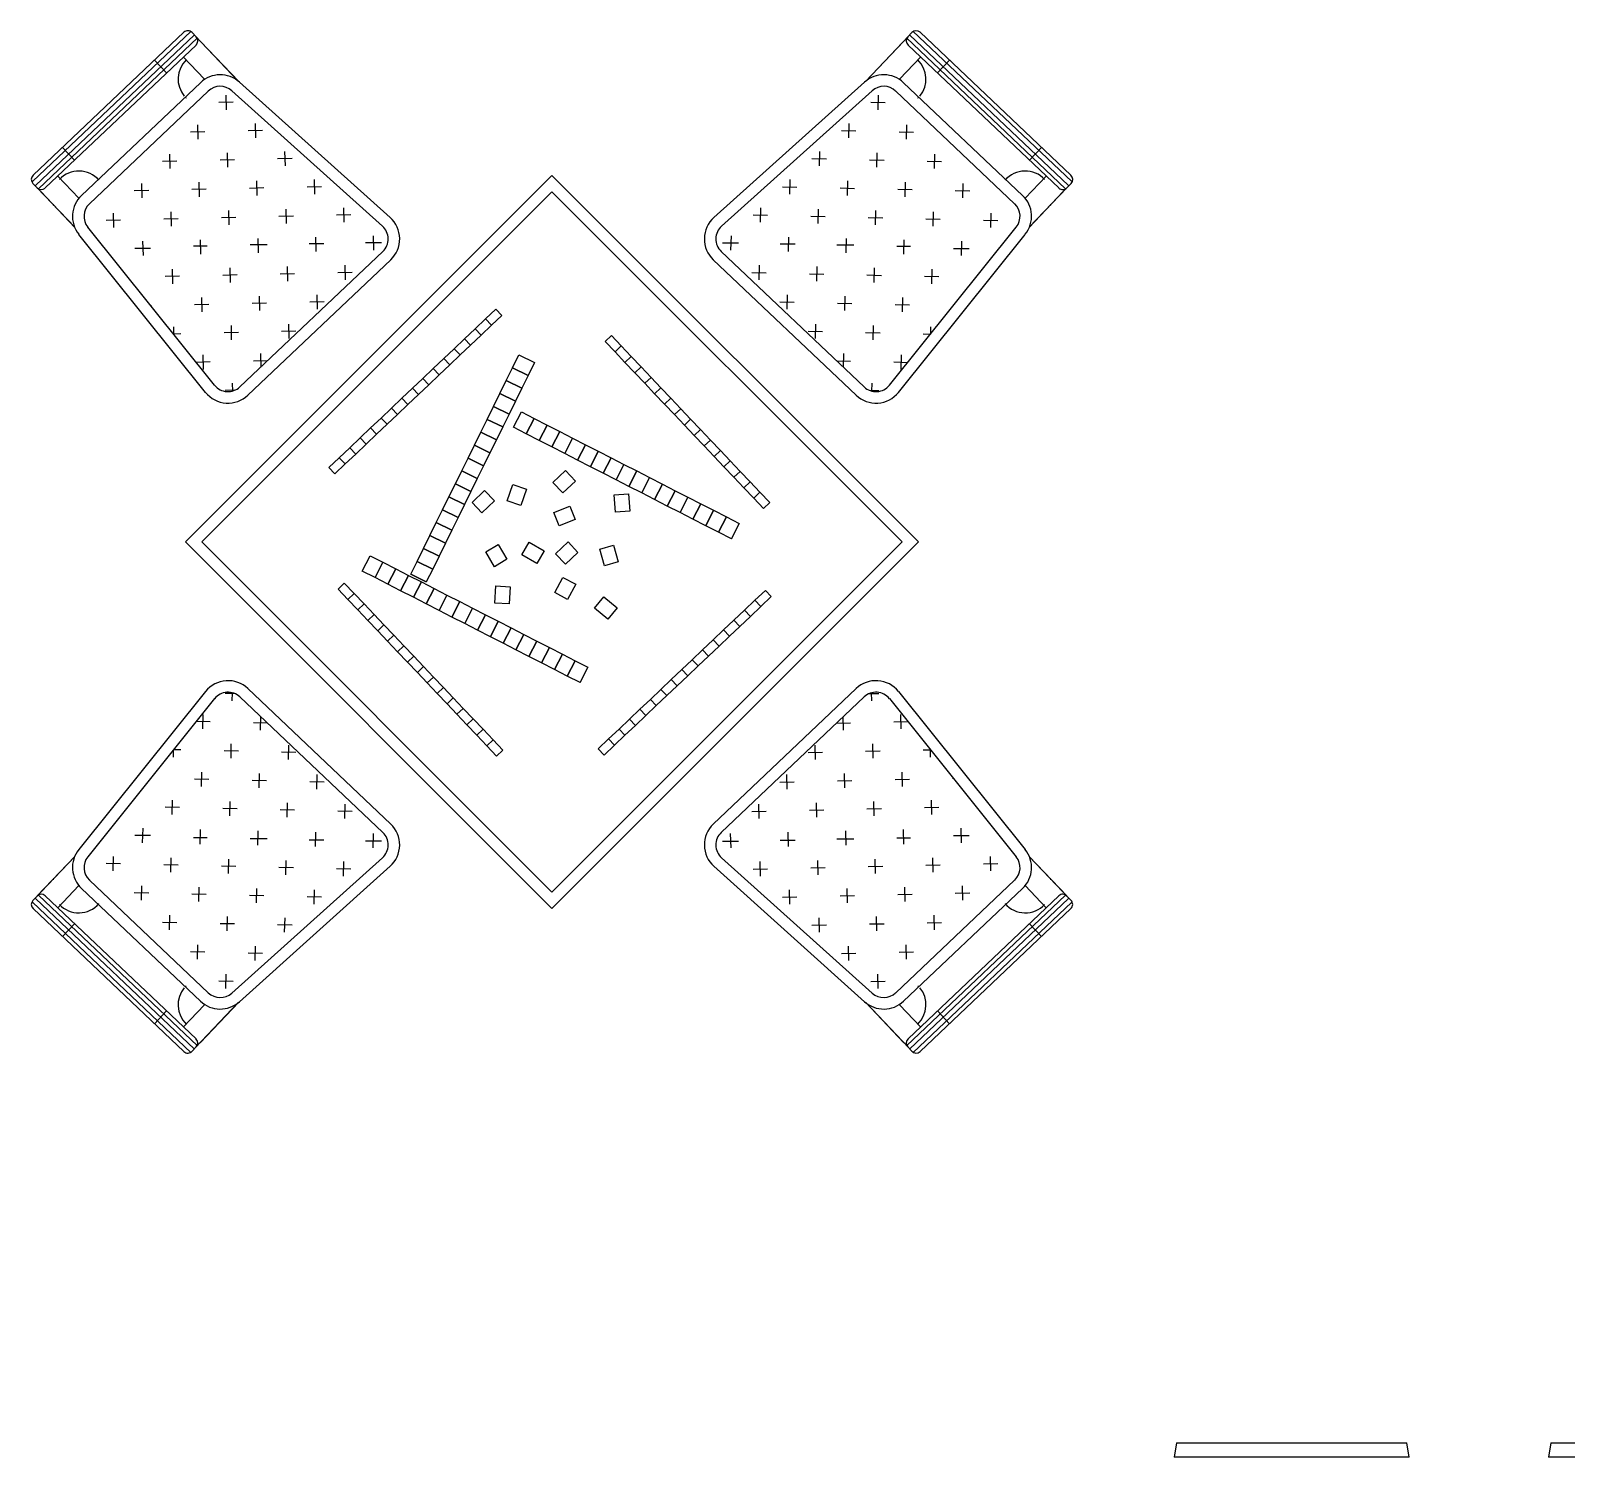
# Model space of a CAD drawing. Extents: x -42728 to 99010, y -18674 to 47645.
# Drawn here: x -31805 to -29139, y 39003 to 41481 of the extents above; entities that cross this region are included whole.
import ezdxf

# ---------------------------------------------------------------- set-up
doc = ezdxf.new("R2010")
doc.units = 0
doc.header["$LTSCALE"] = 100
doc.header["$MEASUREMENT"] = 0
doc.layers.get('0').update_dxf_attribs({"linetype": 'CONTINUOUS'})
doc.layers.add('1-门窗', color=3, linetype='CONTINUOUS')
doc.styles.add('ATTR', font='romans.shx', dxfattribs={"width": 0.8, "height": 0.7})

# ---------------------------------------------------------------- blocks, each defined once
blk = doc.blocks.new('A$C706470AE')
at = {"layer": '1-门窗'}
for p, q in [((762.5, 1850), (758.5, 1825)), ((762.5, 1850), (1162.5, 1850)), ((1166.4, 1825), (1162.5, 1850)), ((1412.5, 1850), (1408.5, 1825)), ((1412.5, 1850), (1812.5, 1850)), ((1166.4, 1825), (758.6, 1825)), ((1816.4, 1825), (1408.6, 1825))]:
    blk.add_line(p, q, dxfattribs=at)
at = {"layer": '1-门窗', "style": 'ATTR', "width": 0.8, "flags": 9}
for p in [(4215.6, 1249), (1287.5, 925)]:
    blk.add_attdef('ESTCODE', p, '', height=17.5, dxfattribs=at)
blk = doc.blocks.new('A$C26AA2C99')
for p, q in [((1.8, 1513.7), (277.3, 1775)), ((3.1, 1524.6), (264.9, 1772.9)), ((7.2, 1506.9), (283.3, 1768.7)), ((12.6, 1501.2), (288.7, 1763.1)), ((279, 1772.5), (286.3, 1764.9)), ((359.3, 1687.9), (284.6, 1766.7)), ((1448.6, 1687.9), (1523.3, 1766.7)), ((1795.3, 1501.2), (1519.2, 1763.1)), ((1528.8, 1772.5), (1521.6, 1764.9)), ((1800.7, 1506.9), (1524.6, 1768.7)), ((1806.1, 1513.7), (1530.5, 1775)), ((1804.8, 1524.6), (1543, 1772.9)), ((24.1, 1502.5), (285.9, 1750.7)), ((293.2, 1757.6), (360, 1687.2)), ((1514.7, 1757.6), (1447.9, 1687.2)), ((1783.8, 1502.5), (1522, 1750.7)), ((213.9, 1724.5), (234.9, 1702.4)), ((264, 1730), (300, 1692.1)), ((1543.8, 1730), (1507.9, 1692.1)), ((1594, 1724.5), (1573, 1702.4)), ((87, 1489.6), (293.5, 1685.4)), ((622.9, 1451.2), (361.4, 1686.3)), ((1185, 1451.2), (1446.5, 1686.3)), ((1720.9, 1489.6), (1514.4, 1685.4)), ((100.8, 1475), (307.3, 1670.9)), ((337.6, 1663.5), (338.1, 1638.5)), ((609.6, 1436.3), (348, 1671.4)), ((1198.3, 1436.3), (1459.9, 1671.4)), ((1470.3, 1663.5), (1469.8, 1638.5)), ((1707.1, 1475), (1500.6, 1670.9)), ((350.3, 1651.3), (325.4, 1650.8)), ((1457.5, 1651.3), (1482.5, 1650.8)), ((301.5, 1600.2), (276.5, 1599.6)), ((288.7, 1612.4), (289.3, 1587.4)), ((401.5, 1602.5), (376.5, 1601.9)), ((388.7, 1614.7), (389.3, 1589.7)), ((1406.4, 1602.5), (1431.4, 1601.9)), ((1419.2, 1614.7), (1418.6, 1589.7)), ((1506.4, 1600.2), (1531.4, 1599.6)), ((1519.2, 1612.4), (1518.6, 1587.4)), ((54.1, 1572.9), (75.1, 1550.8)), ((1753.8, 1572.9), (1732.8, 1550.8)), ((252.6, 1549.1), (227.7, 1548.5)), ((239.9, 1561.3), (240.4, 1536.3)), ((352.6, 1551.3), (327.6, 1550.8)), ((339.8, 1563.6), (340.4, 1538.6)), ((452.6, 1553.6), (427.6, 1553.1)), ((439.8, 1565.8), (440.4, 1540.8)), ((1355.3, 1553.6), (1380.3, 1553.1)), ((1368.1, 1565.8), (1367.5, 1540.8)), ((1455.3, 1551.3), (1480.3, 1550.8)), ((1468.1, 1563.6), (1467.5, 1538.6)), ((1555.2, 1549.1), (1580.2, 1548.5)), ((1568, 1561.3), (1567.5, 1536.3)), ((46, 1523.2), (82.5, 1484.6)), ((903.9, 1524.2), (267.6, 887.8)), ((903.9, 1524.2), (1540.3, 887.8)), ((1761.9, 1523.2), (1725.4, 1484.6)), ((10, 1502.8), (2.7, 1510.5)), ((75.4, 1434.2), (10.4, 1502.7)), ((75.4, 1433.9), (16.9, 1495.6)), ((203.8, 1497.9), (178.8, 1497.4)), ((191, 1510.2), (191.6, 1485.2)), ((303.8, 1500.2), (278.8, 1499.7)), ((291, 1512.4), (291.6, 1487.4)), ((903.9, 1495.9), (295.8, 887.8)), ((403.7, 1502.5), (378.8, 1501.9)), ((391, 1514.7), (391.5, 1489.7)), ((503.7, 1504.8), (478.7, 1504.2)), ((490.9, 1517), (491.5, 1492)), ((903.9, 1495.9), (1512.1, 887.8)), ((1304.2, 1504.8), (1329.2, 1504.2)), ((1317, 1517), (1316.4, 1492)), ((1404.1, 1502.5), (1429.1, 1501.9)), ((1416.9, 1514.7), (1416.4, 1489.7)), ((1504.1, 1500.2), (1529.1, 1499.7)), ((1516.9, 1512.4), (1516.3, 1487.4)), ((1604.1, 1497.9), (1629.1, 1497.4)), ((1616.9, 1510.2), (1616.3, 1485.2)), ((1732.5, 1434.2), (1797.5, 1502.7)), ((1732.5, 1433.9), (1791, 1495.6)), ((1797.9, 1502.8), (1805.2, 1510.5)), ((542.1, 1468.1), (542.6, 1443.1)), ((1265.8, 1468.1), (1265.3, 1443.1)), ((155, 1446.8), (130, 1446.3)), ((142.2, 1459), (142.7, 1434)), ((254.9, 1449.1), (229.9, 1448.5)), ((242.1, 1461.3), (242.7, 1436.3)), ((354.9, 1451.4), (329.9, 1450.8)), ((342.1, 1463.6), (342.7, 1438.6)), ((454.9, 1453.6), (429.9, 1453.1)), ((442.1, 1465.9), (442.7, 1440.9)), ((554.8, 1455.9), (529.9, 1455.4)), ((1253, 1455.9), (1278, 1455.4)), ((1353, 1453.6), (1378, 1453.1)), ((1365.8, 1465.9), (1365.2, 1440.9)), ((1453, 1451.4), (1478, 1450.8)), ((1465.8, 1463.6), (1465.2, 1438.6)), ((1553, 1449.1), (1578, 1448.5)), ((1565.8, 1461.3), (1565.2, 1436.3)), ((1652.9, 1446.8), (1677.9, 1446.3)), ((1665.7, 1459), (1665.2, 1434)), ((302.5, 1147.5), (82.4, 1422)), ((318.1, 1160), (98, 1434.5)), ((393.2, 1414.7), (393.8, 1389.7)), ((493.2, 1417), (493.8, 1392)), ((593.2, 1419.3), (593.8, 1394.3)), ((1214.7, 1419.3), (1214.1, 1394.3)), ((1314.7, 1417), (1314.1, 1392)), ((1414.7, 1414.7), (1414.1, 1389.7)), ((1489.8, 1160), (1709.9, 1434.5)), ((1505.4, 1147.5), (1725.5, 1422)), ((207.1, 1397.7), (179.6, 1397.7)), ((193.3, 1410.2), (193.9, 1385.2)), ((305.3, 1401.6), (281.7, 1401.6)), ((293.3, 1412.5), (293.8, 1387.5)), ((362.1, 1157), (610.1, 1392.2)), ((409.4, 1403.6), (379.9, 1403.6)), ((507.6, 1405.6), (482.1, 1405.6)), ((607.8, 1407.5), (580.3, 1407.5)), ((1445.8, 1157), (1197.8, 1392.2)), ((1200.1, 1407.5), (1227.6, 1407.5)), ((1300.3, 1405.6), (1325.8, 1405.6)), ((1398.5, 1403.6), (1428, 1403.6)), ((1502.6, 1401.6), (1526.2, 1401.6)), ((1514.6, 1412.5), (1514.1, 1387.5)), ((1600.8, 1397.7), (1628.3, 1397.7)), ((1614.6, 1410.2), (1614, 1385.2)), ((244.4, 1361.3), (245, 1336.3)), ((344.4, 1363.6), (345, 1338.6)), ((375.9, 1142.5), (623.9, 1377.7)), ((444.4, 1365.9), (444.9, 1340.9)), ((544.3, 1368.2), (544.9, 1343.2)), ((1432, 1142.5), (1184, 1377.7)), ((1263.6, 1368.2), (1263, 1343.2)), ((1363.5, 1365.9), (1363, 1340.9)), ((1463.5, 1363.6), (1462.9, 1338.6)), ((1563.5, 1361.3), (1562.9, 1336.3)), ((257.2, 1349.1), (232.2, 1348.6)), ((357.2, 1351.4), (332.2, 1350.8)), ((457.1, 1353.7), (432.2, 1353.1)), ((557.1, 1355.9), (532.1, 1355.4)), ((1250.8, 1355.9), (1275.8, 1355.4)), ((1350.7, 1353.7), (1375.7, 1353.1)), ((1450.7, 1351.4), (1475.7, 1350.8)), ((1550.7, 1349.1), (1575.7, 1348.6)), ((295.5, 1312.5), (296.1, 1287.5)), ((395.5, 1314.8), (396.1, 1289.8)), ((495.5, 1317), (496.1, 1292)), ((1312.4, 1317), (1311.8, 1292)), ((1412.4, 1314.8), (1411.8, 1289.8)), ((1512.4, 1312.5), (1511.8, 1287.5)), ((208.4, 1298), (207.5, 1298)), ((308.3, 1300.3), (283.3, 1299.7)), ((408.3, 1302.5), (383.3, 1302)), ((508.3, 1304.8), (483.3, 1304.3)), ((788.6, 1275), (806.7, 1292.2)), ((817.1, 1281.3), (798.9, 1264.1)), ((806.7, 1292.2), (817.1, 1281.3)), ((1299.6, 1304.8), (1324.6, 1304.3)), ((1399.6, 1302.5), (1424.6, 1302)), ((1499.6, 1300.3), (1524.6, 1299.7)), ((1599.5, 1298), (1600.4, 1298)), ((246.7, 1261.4), (247, 1248.7)), ((346.7, 1263.6), (347.2, 1238.6)), ((459.4, 1253.7), (434.4, 1253.1)), ((446.6, 1265.9), (447.2, 1240.9)), ((752.3, 1240.6), (770.5, 1257.8)), ((770.5, 1257.8), (788.6, 1275)), ((770.5, 1257.8), (780.8, 1246.9)), ((780.8, 1246.9), (770.5, 1257.8)), ((798.9, 1264.1), (780.8, 1246.9)), ((788.6, 1275), (798.9, 1264.1)), ((798.9, 1264.1), (788.6, 1275)), ((1348.5, 1253.7), (1373.5, 1253.1)), ((1361.3, 1265.9), (1360.7, 1240.9)), ((1461.2, 1263.6), (1460.7, 1238.6)), ((1561.2, 1261.4), (1560.9, 1248.7)), ((259.5, 1249.1), (246.9, 1248.9)), ((359.4, 1251.4), (334.5, 1250.9)), ((734.2, 1223.4), (752.3, 1240.6)), ((762.6, 1229.7), (744.5, 1212.5)), ((752.3, 1240.6), (762.6, 1229.7)), ((762.6, 1229.7), (752.3, 1240.6)), ((780.8, 1246.9), (762.6, 1229.7)), ((996.1, 1235.9), (1007, 1246.2)), ((1013.3, 1217.7), (996.1, 1235.9)), ((1007, 1246.2), (1024.2, 1228.1)), ((1024.2, 1228.1), (1013.3, 1217.7)), ((1013.3, 1217.7), (1024.2, 1228.1)), ((1024.2, 1228.1), (1041.4, 1209.9)), ((1448.4, 1251.4), (1473.4, 1250.9)), ((1548.4, 1249.1), (1561, 1248.9)), ((310.6, 1200.3), (286.2, 1199.7)), ((297.8, 1212.5), (298.4, 1187.5)), ((410.1, 1202.6), (385.6, 1202)), ((397.8, 1214.8), (398.3, 1191.4)), ((697.9, 1189), (716, 1206.2)), ((716, 1206.2), (734.2, 1223.4)), ((716, 1206.2), (726.4, 1195.3)), ((726.4, 1195.3), (716, 1206.2)), ((744.5, 1212.5), (726.4, 1195.3)), ((734.2, 1223.4), (744.5, 1212.5)), ((744.5, 1212.5), (734.2, 1223.4)), ((835.6, 1190.4), (846.6, 1212.8)), ((846.6, 1212.8), (873.5, 1199.6)), ((1030.5, 1199.6), (1013.3, 1217.7)), ((1041.4, 1209.9), (1030.5, 1199.6)), ((1030.5, 1199.6), (1041.4, 1209.9)), ((1041.4, 1209.9), (1058.6, 1191.8)), ((1397.7, 1202.6), (1422.3, 1202)), ((1410.1, 1214.8), (1409.6, 1191.4)), ((1497.3, 1200.3), (1521.7, 1199.7)), ((1510.1, 1212.5), (1509.5, 1187.5)), ((679.8, 1171.8), (697.9, 1189)), ((708.2, 1178.1), (690.1, 1160.9)), ((697.9, 1189), (708.2, 1178.1)), ((708.2, 1178.1), (697.9, 1189)), ((726.4, 1195.3), (708.2, 1178.1)), ((824.5, 1168), (835.6, 1190.4)), ((862.5, 1177.1), (835.6, 1190.4)), ((835.6, 1190.4), (862.5, 1177.1)), ((862.5, 1177.1), (851.4, 1154.7)), ((873.5, 1199.6), (862.5, 1177.1)), ((1047.7, 1181.5), (1030.5, 1199.6)), ((1058.6, 1191.8), (1047.7, 1181.5)), ((1047.7, 1181.5), (1058.6, 1191.8)), ((1064.9, 1163.3), (1047.7, 1181.5)), ((1058.6, 1191.8), (1075.8, 1173.6)), ((1075.8, 1173.6), (1064.9, 1163.3)), ((1064.9, 1163.3), (1075.8, 1173.6)), ((1075.8, 1173.6), (1093, 1155.5)), ((353.4, 1151.3), (336.7, 1150.9)), ((348.9, 1163.7), (349.3, 1149.8)), ((643.5, 1137.4), (661.6, 1154.6)), ((661.6, 1154.6), (679.8, 1171.8)), ((661.6, 1154.6), (671.9, 1143.7)), ((671.9, 1143.7), (661.6, 1154.6)), ((690.1, 1160.9), (671.9, 1143.7)), ((679.8, 1171.8), (690.1, 1160.9)), ((690.1, 1160.9), (679.8, 1171.8)), ((813.5, 1145.5), (824.5, 1168)), ((851.4, 1154.7), (824.5, 1168)), ((824.5, 1168), (851.4, 1154.7)), ((851.4, 1154.7), (840.4, 1132.3)), ((1082.1, 1145.2), (1064.9, 1163.3)), ((1093, 1155.5), (1082.1, 1145.2)), ((1082.1, 1145.2), (1093, 1155.5)), ((1093, 1155.5), (1110.2, 1137.4)), ((1454.5, 1151.3), (1471.2, 1150.9)), ((1459, 1163.7), (1458.6, 1149.8)), ((607.2, 1103), (625.3, 1120.2)), ((625.3, 1120.2), (643.5, 1137.4)), ((625.3, 1120.2), (635.7, 1109.3)), ((635.7, 1109.3), (625.3, 1120.2)), ((653.8, 1126.5), (635.7, 1109.3)), ((643.5, 1137.4), (653.8, 1126.5)), ((653.8, 1126.5), (643.5, 1137.4)), ((671.9, 1143.7), (653.8, 1126.5)), ((791.4, 1100.7), (802.4, 1123.1)), ((802.4, 1123.1), (813.5, 1145.5)), ((829.3, 1109.9), (802.4, 1123.1)), ((802.4, 1123.1), (829.3, 1109.9)), ((840.4, 1132.3), (813.5, 1145.5)), ((813.5, 1145.5), (840.4, 1132.3)), ((840.4, 1132.3), (829.3, 1109.9)), ((1099.3, 1127), (1082.1, 1145.2)), ((1110.2, 1137.4), (1099.3, 1127)), ((1099.3, 1127), (1110.2, 1137.4)), ((1116.5, 1108.9), (1099.3, 1127)), ((1110.2, 1137.4), (1127.4, 1119.2)), ((589.1, 1085.7), (607.2, 1103)), ((607.2, 1103), (617.5, 1092.1)), ((617.5, 1092.1), (607.2, 1103)), ((635.7, 1109.3), (617.5, 1092.1)), ((780.3, 1078.3), (791.4, 1100.7)), ((818.3, 1087.4), (791.4, 1100.7)), ((791.4, 1100.7), (818.3, 1087.4)), ((829.3, 1109.9), (818.3, 1087.4)), ((837.1, 1086.9), (850.8, 1113.6)), ((850.8, 1113.6), (873, 1102.2)), ((859.3, 1075.5), (873, 1102.2)), ((873, 1102.2), (859.3, 1075.5)), ((873, 1102.2), (895.3, 1090.8)), ((1127.4, 1119.2), (1116.5, 1108.9)), ((1116.5, 1108.9), (1127.4, 1119.2)), ((1133.7, 1090.8), (1116.5, 1108.9)), ((1127.4, 1119.2), (1144.6, 1101.1)), ((1144.6, 1101.1), (1133.7, 1090.8)), ((1133.7, 1090.8), (1144.6, 1101.1)), ((1144.6, 1101.1), (1161.8, 1082.9)), ((552.8, 1051.3), (570.9, 1068.5)), ((570.9, 1068.5), (589.1, 1085.7)), ((570.9, 1068.5), (581.2, 1057.7)), ((581.2, 1057.7), (570.9, 1068.5)), ((599.4, 1074.9), (581.2, 1057.7)), ((589.1, 1085.7), (599.4, 1074.9)), ((599.4, 1074.9), (589.1, 1085.7)), ((617.5, 1092.1), (599.4, 1074.9)), ((769.3, 1055.8), (780.3, 1078.3)), ((807.3, 1065), (780.3, 1078.3)), ((780.3, 1078.3), (807.3, 1065)), ((818.3, 1087.4), (807.3, 1065)), ((859.3, 1075.5), (837.1, 1086.9)), ((881.6, 1064.1), (859.3, 1075.5)), ((881.6, 1064.1), (895.3, 1090.8)), ((895.3, 1090.8), (881.6, 1064.1)), ((895.3, 1090.8), (917.5, 1079.4)), ((903.8, 1052.7), (917.5, 1079.4)), ((917.5, 1079.4), (903.8, 1052.7)), ((917.5, 1079.4), (939.8, 1068)), ((926.1, 1041.3), (939.8, 1068)), ((939.8, 1068), (926.1, 1041.3)), ((939.8, 1068), (962, 1056.6)), ((1150.9, 1072.6), (1133.7, 1090.8)), ((1161.8, 1082.9), (1150.9, 1072.6)), ((1150.9, 1072.6), (1161.8, 1082.9)), ((1168.1, 1054.5), (1150.9, 1072.6)), ((1161.8, 1082.9), (1179, 1064.8)), ((534.6, 1034.1), (552.8, 1051.3)), ((563.1, 1040.5), (545, 1023.3)), ((552.8, 1051.3), (563.1, 1040.5)), ((563.1, 1040.5), (552.8, 1051.3)), ((581.2, 1057.7), (563.1, 1040.5)), ((758.2, 1033.4), (769.3, 1055.8)), ((796.2, 1042.6), (769.3, 1055.8)), ((769.3, 1055.8), (796.2, 1042.6)), ((796.2, 1042.6), (785.2, 1020.1)), ((807.3, 1065), (796.2, 1042.6)), ((903.8, 1052.7), (881.6, 1064.1)), ((926.1, 1041.3), (903.8, 1052.7)), ((948.3, 1029.9), (926.1, 1041.3)), ((948.3, 1029.9), (962, 1056.6)), ((962, 1056.6), (948.3, 1029.9)), ((962, 1056.6), (984.3, 1045.2)), ((970.6, 1018.5), (984.3, 1045.2)), ((984.3, 1045.2), (970.6, 1018.5)), ((984.3, 1045.2), (1006.5, 1033.8)), ((1179, 1064.8), (1168.1, 1054.5)), ((1168.1, 1054.5), (1179, 1064.8)), ((1185.3, 1036.3), (1168.1, 1054.5)), ((1179, 1064.8), (1196.2, 1046.7)), ((1196.2, 1046.7), (1185.3, 1036.3)), ((1185.3, 1036.3), (1196.2, 1046.7)), ((1196.2, 1046.7), (1213.4, 1028.5)), ((516.5, 1016.9), (534.6, 1034.1)), ((526.8, 1006.1), (516.5, 1016.9)), ((545, 1023.3), (526.8, 1006.1)), ((534.6, 1034.1), (545, 1023.3)), ((545, 1023.3), (534.6, 1034.1)), ((747.2, 1011), (758.2, 1033.4)), ((785.2, 1020.1), (758.2, 1033.4)), ((758.2, 1033.4), (785.2, 1020.1)), ((785.2, 1020.1), (774.1, 997.7)), ((970.6, 1018.5), (948.3, 1029.9)), ((992.8, 1007.1), (970.6, 1018.5)), ((992.8, 1007.1), (1006.5, 1033.8)), ((1006.5, 1033.8), (992.8, 1007.1)), ((1006.5, 1033.8), (1028.8, 1022.4)), ((1015.1, 995.7), (1028.8, 1022.4)), ((1028.8, 1022.4), (1015.1, 995.7)), ((1028.8, 1022.4), (1051, 1011)), ((1202.5, 1018.2), (1185.3, 1036.3)), ((1213.4, 1028.5), (1202.5, 1018.2)), ((1202.5, 1018.2), (1213.4, 1028.5)), ((1219.7, 1000.1), (1202.5, 1018.2)), ((1213.4, 1028.5), (1230.6, 1010.4)), ((725.1, 966.1), (736.2, 988.6)), ((736.2, 988.6), (747.2, 1011)), ((763.1, 975.3), (736.2, 988.6)), ((736.2, 988.6), (763.1, 975.3)), ((774.1, 997.7), (747.2, 1011)), ((747.2, 1011), (774.1, 997.7)), ((774.1, 997.7), (763.1, 975.3)), ((826.3, 959.3), (835.8, 987.7)), ((835.8, 987.7), (859.5, 979.7)), ((905.5, 990.9), (927.3, 1011.6)), ((922.7, 972.8), (905.5, 990.9)), ((944.5, 993.4), (922.7, 972.8)), ((927.3, 1011.6), (944.5, 993.4)), ((1015.1, 995.7), (992.8, 1007.1)), ((1037.3, 984.3), (1015.1, 995.7)), ((1037.3, 984.3), (1051, 1011)), ((1051, 1011), (1037.3, 984.3)), ((1051, 1011), (1073.3, 999.6)), ((1059.6, 972.9), (1073.3, 999.6)), ((1073.3, 999.6), (1059.6, 972.9)), ((1073.3, 999.6), (1095.5, 988.2)), ((1081.8, 961.5), (1095.5, 988.2)), ((1095.5, 988.2), (1081.8, 961.5)), ((1095.5, 988.2), (1117.8, 976.8)), ((1230.6, 1010.4), (1219.7, 1000.1)), ((1219.7, 1000.1), (1230.6, 1010.4)), ((1236.9, 981.9), (1219.7, 1000.1)), ((1230.6, 1010.4), (1247.8, 992.2)), ((1247.8, 992.2), (1236.9, 981.9)), ((1236.9, 981.9), (1247.8, 992.2)), ((1247.8, 992.2), (1265, 974.1)), ((714.1, 943.7), (725.1, 966.1)), ((752, 952.9), (725.1, 966.1)), ((725.1, 966.1), (752, 952.9)), ((763.1, 975.3), (752, 952.9)), ((765.1, 956.5), (786.8, 977.2)), ((786.8, 977.2), (804, 959.1)), ((859.5, 979.7), (850, 951.3)), ((1012, 969.4), (1037, 971.2)), ((1014.2, 939.5), (1012, 969.4)), ((1037, 971.2), (1039.1, 941.3)), ((1059.6, 972.9), (1037.3, 984.3)), ((1081.8, 961.5), (1059.6, 972.9)), ((1104.1, 950.1), (1081.8, 961.5)), ((1104.1, 950.1), (1117.8, 976.8)), ((1117.8, 976.8), (1104.1, 950.1)), ((1117.8, 976.8), (1140, 965.4)), ((1126.3, 938.7), (1140, 965.4)), ((1140, 965.4), (1126.3, 938.7)), ((1140, 965.4), (1162.3, 954.1)), ((1254.1, 963.8), (1236.9, 981.9)), ((1265, 974.1), (1254.1, 963.8)), ((1254.1, 963.8), (1265, 974.1)), ((1271.3, 945.6), (1254.1, 963.8)), ((1265, 974.1), (1282.2, 956)), ((703, 921.3), (714.1, 943.7)), ((741, 930.4), (714.1, 943.7)), ((714.1, 943.7), (741, 930.4)), ((752, 952.9), (741, 930.4)), ((782.3, 938.4), (765.1, 956.5)), ((804, 959.1), (782.3, 938.4)), ((850, 951.3), (826.3, 959.3)), ((907.1, 939), (935, 950.1)), ((916.4, 915.7), (907.1, 939)), ((935, 950.1), (944.3, 926.9)), ((1039.1, 941.3), (1014.2, 939.5)), ((1126.3, 938.7), (1104.1, 950.1)), ((1148.6, 927.4), (1126.3, 938.7)), ((1148.6, 927.4), (1162.3, 954.1)), ((1162.3, 954.1), (1148.6, 927.4)), ((1162.3, 954.1), (1184.5, 942.7)), ((1170.8, 916), (1184.5, 942.7)), ((1184.5, 942.7), (1170.8, 916)), ((1184.5, 942.7), (1206.8, 931.3)), ((1282.2, 956), (1271.3, 945.6)), ((692, 898.8), (703, 921.3)), ((729.9, 908), (703, 921.3)), ((703, 921.3), (729.9, 908)), ((729.9, 908), (718.9, 885.6)), ((741, 930.4), (729.9, 908)), ((944.3, 926.9), (916.4, 915.7)), ((1170.8, 916), (1148.6, 927.4)), ((1193.1, 904.6), (1170.8, 916)), ((1193.1, 904.6), (1206.8, 931.3)), ((1206.8, 931.3), (1193.1, 904.6)), ((1206.8, 931.3), (1229, 919.9)), ((1215.3, 893.2), (1229, 919.9)), ((1229, 919.9), (1215.3, 893.2)), ((267.6, 887.8), (903.9, 251.4)), ((295.8, 887.8), (903.9, 279.7)), ((680.9, 876.4), (692, 898.8)), ((718.9, 885.6), (692, 898.8)), ((692, 898.8), (718.9, 885.6)), ((718.9, 885.6), (707.8, 863.2)), ((788.8, 870.4), (810.2, 883.3)), ((810.2, 883.3), (825.7, 857.6)), ((851.8, 865.6), (864.2, 887.3)), ((864.2, 887.3), (890.2, 872.3)), ((1512.1, 887.8), (903.9, 279.7)), ((1540.3, 887.8), (903.9, 251.4)), ((910.1, 867.1), (931.8, 887.8)), ((931.8, 887.8), (949, 869.6)), ((986.8, 875.4), (1010.9, 882)), ((1010.9, 882), (1018.9, 853.1)), ((1215.3, 893.2), (1193.1, 904.6)), ((574.4, 837.2), (588.1, 863.9)), ((588.1, 863.9), (610.4, 852.5)), ((658.8, 831.6), (669.9, 854)), ((669.9, 854), (680.9, 876.4)), ((696.8, 840.7), (669.9, 854)), ((669.9, 854), (696.8, 840.7)), ((707.8, 863.2), (680.9, 876.4)), ((680.9, 876.4), (707.8, 863.2)), ((707.8, 863.2), (696.8, 840.7)), ((804.3, 844.7), (788.8, 870.4)), ((825.7, 857.6), (804.3, 844.7)), ((877.8, 850.6), (851.8, 865.6)), ((890.2, 872.3), (877.8, 850.6)), ((927.3, 849), (910.1, 867.1)), ((949, 869.6), (927.3, 849)), ((994.8, 846.5), (986.8, 875.4)), ((1018.9, 853.1), (994.8, 846.5)), ((596.7, 825.8), (574.4, 837.2)), ((610.4, 852.5), (596.7, 825.8)), ((596.7, 825.8), (610.4, 852.5)), ((610.4, 852.5), (632.6, 841.1)), ((632.6, 841.1), (618.9, 814.4)), ((618.9, 814.4), (632.6, 841.1)), ((632.6, 841.1), (654.9, 829.7)), ((654.9, 829.7), (641.2, 803)), ((641.2, 803), (654.9, 829.7)), ((654.9, 829.7), (677.1, 818.3)), ((685.7, 818.3), (658.8, 831.6)), ((658.8, 831.6), (685.7, 818.3)), ((696.8, 840.7), (685.7, 818.3)), ((532.5, 806), (543.4, 816.4)), ((549.7, 787.9), (532.5, 806)), ((543.4, 816.4), (560.6, 798.2)), ((618.9, 814.4), (596.7, 825.8)), ((641.2, 803), (618.9, 814.4)), ((663.4, 791.6), (641.2, 803)), ((677.1, 818.3), (663.4, 791.6)), ((663.4, 791.6), (677.1, 818.3)), ((677.1, 818.3), (699.4, 806.9)), ((699.4, 806.9), (685.7, 780.2)), ((685.7, 780.2), (699.4, 806.9)), ((699.4, 806.9), (721.6, 795.5)), ((804.5, 781.6), (806.3, 811.5)), ((806.3, 811.5), (831.2, 810)), ((831.2, 810), (829.4, 780.1)), ((908.9, 799.8), (923, 826.3)), ((930.9, 788), (908.9, 799.8)), ((923, 826.3), (945.1, 814.5)), ((945.1, 814.5), (930.9, 788)), ((1256.1, 786.5), (1274.3, 803.7)), ((1274.3, 803.7), (1284.6, 792.8)), ((549.7, 787.9), (560.6, 798.2)), ((560.6, 798.2), (549.7, 787.9)), ((566.9, 769.8), (549.7, 787.9)), ((560.6, 798.2), (577.8, 780.1)), ((566.9, 769.8), (577.8, 780.1)), ((577.8, 780.1), (566.9, 769.8)), ((577.8, 780.1), (595, 761.9)), ((685.7, 780.2), (663.4, 791.6)), ((707.9, 768.8), (685.7, 780.2)), ((721.6, 795.5), (707.9, 768.8)), ((707.9, 768.8), (721.6, 795.5)), ((721.6, 795.5), (743.9, 784.1)), ((743.9, 784.1), (730.2, 757.4)), ((730.2, 757.4), (743.9, 784.1)), ((743.9, 784.1), (766.1, 772.7)), ((829.4, 780.1), (804.5, 781.6)), ((977.9, 773), (993.8, 792.3)), ((993.8, 792.3), (1017, 773.2)), ((1017, 773.2), (1001.1, 753.9)), ((1238, 769.3), (1256.1, 786.5)), ((1266.4, 775.6), (1248.3, 758.4)), ((1266.4, 775.6), (1256.1, 786.5)), ((1256.1, 786.5), (1266.4, 775.6)), ((1284.6, 792.8), (1266.4, 775.6)), ((584.1, 751.6), (566.9, 769.8)), ((584.1, 751.6), (595, 761.9)), ((595, 761.9), (584.1, 751.6)), ((601.3, 733.5), (584.1, 751.6)), ((595, 761.9), (612.2, 743.8)), ((730.2, 757.4), (707.9, 768.8)), ((752.4, 746), (730.2, 757.4)), ((766.1, 772.7), (752.4, 746)), ((752.4, 746), (766.1, 772.7)), ((766.1, 772.7), (788.4, 761.3)), ((788.4, 761.3), (774.7, 734.6)), ((774.7, 734.6), (788.4, 761.3)), ((788.4, 761.3), (810.6, 749.9)), ((810.6, 749.9), (796.9, 723.2)), ((796.9, 723.2), (810.6, 749.9)), ((810.6, 749.9), (832.9, 738.5)), ((1001.1, 753.9), (977.9, 773)), ((1201.7, 734.9), (1219.8, 752.1)), ((1219.8, 752.1), (1238, 769.3)), ((1230.2, 741.2), (1219.8, 752.1)), ((1219.8, 752.1), (1230.2, 741.2)), ((1248.3, 758.4), (1230.2, 741.2)), ((1248.3, 758.4), (1238, 769.3)), ((1238, 769.3), (1248.3, 758.4)), ((601.3, 733.5), (612.2, 743.8)), ((612.2, 743.8), (601.3, 733.5)), ((618.5, 715.3), (601.3, 733.5)), ((612.2, 743.8), (629.4, 725.7)), ((618.5, 715.3), (629.4, 725.7)), ((629.4, 725.7), (618.5, 715.3)), ((629.4, 725.7), (646.6, 707.5)), ((774.7, 734.6), (752.4, 746)), ((796.9, 723.2), (774.7, 734.6)), ((819.2, 711.8), (796.9, 723.2)), ((832.9, 738.5), (819.2, 711.8)), ((819.2, 711.8), (832.9, 738.5)), ((832.9, 738.5), (855.1, 727.1)), ((855.1, 727.1), (841.4, 700.4)), ((841.4, 700.4), (855.1, 727.1)), ((855.1, 727.1), (877.4, 715.7)), ((1183.6, 717.7), (1201.7, 734.9)), ((1212, 724), (1193.9, 706.8)), ((1212, 724), (1201.7, 734.9)), ((1201.7, 734.9), (1212, 724)), ((1230.2, 741.2), (1212, 724)), ((635.7, 697.2), (618.5, 715.3)), ((635.7, 697.2), (646.6, 707.5)), ((646.6, 707.5), (635.7, 697.2)), ((652.9, 679.1), (635.7, 697.2)), ((646.6, 707.5), (663.8, 689.4)), ((841.4, 700.4), (819.2, 711.8)), ((863.7, 689), (841.4, 700.4)), ((877.4, 715.7), (863.7, 689)), ((863.7, 689), (877.4, 715.7)), ((877.4, 715.7), (899.6, 704.3)), ((899.6, 704.3), (885.9, 677.6)), ((885.9, 677.6), (899.6, 704.3)), ((899.6, 704.3), (921.9, 692.9)), ((1147.3, 683.3), (1165.4, 700.5)), ((1165.4, 700.5), (1183.6, 717.7)), ((1175.7, 689.6), (1165.4, 700.5)), ((1165.4, 700.5), (1175.7, 689.6)), ((1193.9, 706.8), (1175.7, 689.6)), ((1193.9, 706.8), (1183.6, 717.7)), ((1183.6, 717.7), (1193.9, 706.8)), ((652.9, 679.1), (663.8, 689.4)), ((670.2, 660.9), (652.9, 679.1)), ((663.8, 689.4), (652.9, 679.1)), ((663.8, 689.4), (681, 671.2)), ((670.2, 660.9), (681, 671.2)), ((681, 671.2), (670.2, 660.9)), ((681, 671.2), (698.2, 653.1)), ((885.9, 677.6), (863.7, 689)), ((908.2, 666.2), (885.9, 677.6)), ((921.9, 692.9), (908.2, 666.2)), ((908.2, 666.2), (921.9, 692.9)), ((921.9, 692.9), (944.1, 681.5)), ((944.1, 681.5), (930.4, 654.8)), ((930.4, 654.8), (944.1, 681.5)), ((944.1, 681.5), (966.4, 670.1)), ((966.4, 670.1), (952.7, 643.4)), ((952.7, 643.4), (966.4, 670.1)), ((1129.1, 666.1), (1147.3, 683.3)), ((1157.6, 672.4), (1139.5, 655.2)), ((1157.6, 672.4), (1147.3, 683.3)), ((1147.3, 683.3), (1157.6, 672.4)), ((1175.7, 689.6), (1157.6, 672.4)), ((687.4, 642.8), (670.2, 660.9)), ((687.4, 642.8), (698.2, 653.1)), ((698.2, 653.1), (687.4, 642.8)), ((704.6, 624.6), (687.4, 642.8)), ((698.2, 653.1), (715.4, 635)), ((930.4, 654.8), (908.2, 666.2)), ((952.7, 643.4), (930.4, 654.8)), ((1092.9, 631.7), (1111, 648.9)), ((1111, 648.9), (1129.1, 666.1)), ((1121.3, 638), (1111, 648.9)), ((1111, 648.9), (1121.3, 638)), ((1139.5, 655.2), (1121.3, 638)), ((1139.5, 655.2), (1129.1, 666.1)), ((1129.1, 666.1), (1139.5, 655.2)), ((302.5, 628.1), (82.4, 353.6)), ((318.1, 615.6), (98, 341.1)), ((353.4, 624.3), (336.7, 624.7)), ((348.9, 611.9), (349.3, 625.8)), ((362.1, 618.6), (610.1, 383.4)), ((375.9, 633.1), (623.9, 397.9)), ((704.6, 624.6), (715.4, 635)), ((715.4, 635), (704.6, 624.6)), ((721.8, 606.5), (704.6, 624.6)), ((715.4, 635), (732.6, 616.8)), ((721.8, 606.5), (732.6, 616.8)), ((732.6, 616.8), (721.8, 606.5)), ((732.6, 616.8), (749.8, 598.7)), ((1056.6, 597.2), (1074.7, 614.4)), ((1074.7, 614.4), (1092.9, 631.7)), ((1085, 603.6), (1074.7, 614.4)), ((1074.7, 614.4), (1085, 603.6)), ((1103.2, 620.8), (1085, 603.6)), ((1103.2, 620.8), (1092.9, 631.7)), ((1092.9, 631.7), (1103.2, 620.8)), ((1121.3, 638), (1103.2, 620.8)), ((1432, 633.1), (1184, 397.9)), ((1445.8, 618.6), (1197.8, 383.4)), ((1454.5, 624.3), (1471.2, 624.7)), ((1459, 611.9), (1458.6, 625.8)), ((1489.8, 615.6), (1709.9, 341.1)), ((1505.4, 628.1), (1725.5, 353.6)), ((297.8, 563.1), (298.4, 588.1)), ((739, 588.4), (721.8, 606.5)), ((739, 588.4), (749.8, 598.7)), ((749.8, 598.7), (739, 588.4)), ((756.2, 570.2), (739, 588.4)), ((749.8, 598.7), (767.1, 580.5)), ((1038.4, 580), (1056.6, 597.2)), ((1066.9, 586.4), (1056.6, 597.2)), ((1056.6, 597.2), (1066.9, 586.4)), ((1085, 603.6), (1066.9, 586.4)), ((1510.1, 563.1), (1509.5, 588.1)), ((310.6, 575.3), (286.2, 575.9)), ((410.1, 573), (385.6, 573.6)), ((397.8, 560.8), (398.3, 584.3)), ((756.2, 570.2), (767.1, 580.5)), ((767.1, 580.5), (756.2, 570.2)), ((773.4, 552.1), (756.2, 570.2)), ((767.1, 580.5), (784.3, 562.4)), ((773.4, 552.1), (784.3, 562.4)), ((784.3, 562.4), (773.4, 552.1)), ((784.3, 562.4), (801.5, 544.3)), ((1002.2, 545.6), (1020.3, 562.8)), ((1020.3, 562.8), (1038.4, 580)), ((1030.6, 552), (1020.3, 562.8)), ((1020.3, 562.8), (1030.6, 552)), ((1048.8, 569.2), (1030.6, 552)), ((1048.8, 569.2), (1038.4, 580)), ((1038.4, 580), (1048.8, 569.2)), ((1066.9, 586.4), (1048.8, 569.2)), ((1397.7, 573), (1422.3, 573.6)), ((1410.1, 560.8), (1409.6, 584.3)), ((1497.3, 575.3), (1521.7, 575.9)), ((346.7, 512), (347.2, 537)), ((446.6, 509.7), (447.2, 534.7)), ((790.6, 533.9), (773.4, 552.1)), ((790.6, 533.9), (801.5, 544.3)), ((801.5, 544.3), (790.6, 533.9)), ((807.8, 515.8), (790.6, 533.9)), ((801.5, 544.3), (818.7, 526.1)), ((984, 528.4), (1002.2, 545.6)), ((1012.5, 534.8), (994.3, 517.6)), ((1012.5, 534.8), (1002.2, 545.6)), ((1002.2, 545.6), (1012.5, 534.8)), ((1030.6, 552), (1012.5, 534.8)), ((1361.3, 509.7), (1360.7, 534.7)), ((1461.2, 512), (1460.7, 537)), ((246.7, 514.2), (247, 526.9)), ((259.5, 526.5), (246.9, 526.7)), ((359.4, 524.2), (334.5, 524.8)), ((459.4, 521.9), (434.4, 522.5)), ((818.7, 526.1), (807.8, 515.8)), ((994.3, 517.6), (984, 528.4)), ((1348.5, 521.9), (1373.5, 522.5)), ((1448.4, 524.2), (1473.4, 524.8)), ((1548.4, 526.5), (1561, 526.7)), ((1561.2, 514.2), (1560.9, 526.9)), ((295.5, 463.1), (296.1, 488.1)), ((395.5, 460.8), (396.1, 485.8)), ((495.5, 458.6), (496.1, 483.6)), ((1312.4, 458.6), (1311.8, 483.6)), ((1412.4, 460.8), (1411.8, 485.8)), ((1512.4, 463.1), (1511.8, 488.1)), ((208.4, 477.6), (207.5, 477.6)), ((308.3, 475.3), (283.3, 475.9)), ((408.3, 473.1), (383.3, 473.6)), ((508.3, 470.8), (483.3, 471.4)), ((1299.6, 470.8), (1324.6, 471.4)), ((1399.6, 473.1), (1424.6, 473.6)), ((1499.6, 475.3), (1524.6, 475.9)), ((1599.5, 477.6), (1600.4, 477.6)), ((257.2, 426.5), (232.2, 427.1)), ((244.4, 414.3), (245, 439.3)), ((344.4, 412), (345, 437)), ((444.4, 409.7), (444.9, 434.7)), ((544.3, 407.4), (544.9, 432.4)), ((1263.6, 407.4), (1263, 432.4)), ((1363.5, 409.7), (1363, 434.7)), ((1463.5, 412), (1462.9, 437)), ((1550.7, 426.5), (1575.7, 427.1)), ((1563.5, 414.3), (1562.9, 439.3)), ((357.2, 424.2), (332.2, 424.8)), ((457.1, 421.9), (432.2, 422.5)), ((557.1, 419.7), (532.1, 420.2)), ((1250.8, 419.7), (1275.8, 420.2)), ((1350.7, 421.9), (1375.7, 422.5)), ((1450.7, 424.2), (1475.7, 424.8)), ((207.1, 377.9), (179.6, 377.9)), ((193.3, 365.4), (193.9, 390.4)), ((305.3, 374), (281.7, 374)), ((293.3, 363.1), (293.8, 388.1)), ((393.2, 360.9), (393.8, 385.9)), ((493.2, 358.6), (493.8, 383.6)), ((593.2, 356.3), (593.8, 381.3)), ((1214.7, 356.3), (1214.1, 381.3)), ((1314.7, 358.6), (1314.1, 383.6)), ((1414.7, 360.9), (1414.1, 385.9)), ((1502.6, 374), (1526.2, 374)), ((1514.6, 363.1), (1514.1, 388.1)), ((1600.8, 377.9), (1628.3, 377.9)), ((1614.6, 365.4), (1614, 390.4)), ((409.4, 372), (379.9, 372)), ((507.6, 370), (482.1, 370)), ((607.8, 368.1), (580.3, 368.1)), ((1200.1, 368.1), (1227.6, 368.1)), ((1300.3, 370), (1325.8, 370)), ((1398.5, 372), (1428, 372)), ((75.4, 341.5), (10.4, 272.9)), ((75.4, 341.7), (16.9, 280)), ((155, 328.8), (130, 329.4)), ((142.2, 316.6), (142.7, 341.6)), ((254.9, 326.5), (229.9, 327.1)), ((242.1, 314.3), (242.7, 339.3)), ((354.9, 324.2), (329.9, 324.8)), ((342.1, 312), (342.7, 337)), ((609.6, 339.3), (348, 104.2)), ((622.9, 324.4), (361.4, 89.3)), ((454.9, 322), (429.9, 322.5)), ((442.1, 309.7), (442.7, 334.7)), ((554.8, 319.7), (529.9, 320.3)), ((542.1, 307.5), (542.6, 332.5)), ((1185, 324.4), (1446.5, 89.3)), ((1198.3, 339.3), (1459.9, 104.2)), ((1253, 319.7), (1278, 320.3)), ((1265.8, 307.5), (1265.3, 332.5)), ((1353, 322), (1378, 322.5)), ((1365.8, 309.7), (1365.2, 334.7)), ((1453, 324.2), (1478, 324.8)), ((1465.8, 312), (1465.2, 337)), ((1553, 326.5), (1578, 327.1)), ((1565.8, 314.3), (1565.2, 339.3)), ((1652.9, 328.8), (1677.9, 329.4)), ((1665.7, 316.6), (1665.2, 341.6)), ((1732.5, 341.7), (1791, 280)), ((1732.5, 341.5), (1797.5, 272.9)), ((100.8, 300.6), (307.3, 104.7)), ((1707.1, 300.6), (1500.6, 104.7)), ((10, 272.8), (2.7, 265.1)), ((7.2, 268.7), (283.3, 6.9)), ((12.6, 274.4), (288.7, 12.6)), ((24.1, 273.1), (285.9, 24.9)), ((46, 252.4), (82.5, 291)), ((87, 286.1), (293.5, 90.2)), ((203.8, 277.7), (178.8, 278.2)), ((191, 265.5), (191.6, 290.4)), ((303.8, 275.4), (278.8, 276)), ((291, 263.2), (291.6, 288.2)), ((403.7, 273.1), (378.8, 273.7)), ((391, 260.9), (391.5, 285.9)), ((503.7, 270.8), (478.7, 271.4)), ((490.9, 258.6), (491.5, 283.6)), ((1304.2, 270.8), (1329.2, 271.4)), ((1317, 258.6), (1316.4, 283.6)), ((1404.1, 273.1), (1429.1, 273.7)), ((1416.9, 260.9), (1416.4, 285.9)), ((1504.1, 275.4), (1529.1, 276)), ((1720.9, 286.1), (1514.4, 90.2)), ((1516.9, 263.2), (1516.3, 288.2)), ((1795.3, 274.4), (1519.2, 12.6)), ((1783.8, 273.1), (1522, 24.9)), ((1800.7, 268.7), (1524.6, 6.9)), ((1604.1, 277.7), (1629.1, 278.2)), ((1616.9, 265.5), (1616.3, 290.4)), ((1761.9, 252.4), (1725.4, 291)), ((1797.9, 272.8), (1805.2, 265.1)), ((1.8, 261.9), (277.3, 0.6)), ((3.1, 251), (264.9, 2.7)), ((1806.1, 261.9), (1530.5, 0.6)), ((1804.8, 251), (1543, 2.7)), ((54.1, 202.7), (75.1, 224.8)), ((252.6, 226.5), (227.7, 227.1)), ((239.9, 214.3), (240.4, 239.3)), ((352.6, 224.3), (327.6, 224.8)), ((339.8, 212.1), (340.4, 237)), ((452.6, 222), (427.6, 222.6)), ((439.8, 209.8), (440.4, 234.8)), ((1355.3, 222), (1380.3, 222.6)), ((1368.1, 209.8), (1367.5, 234.8)), ((1455.3, 224.3), (1480.3, 224.8)), ((1468.1, 212.1), (1467.5, 237)), ((1555.2, 226.5), (1580.2, 227.1)), ((1568, 214.3), (1567.5, 239.3)), ((1753.8, 202.7), (1732.8, 224.8)), ((288.7, 163.2), (289.3, 188.2)), ((1519.2, 163.2), (1518.6, 188.2)), ((301.5, 175.4), (276.5, 176)), ((401.5, 173.1), (376.5, 173.7)), ((388.7, 160.9), (389.3, 185.9)), ((1406.4, 173.1), (1431.4, 173.7)), ((1419.2, 160.9), (1418.6, 185.9)), ((1506.4, 175.4), (1531.4, 176)), ((337.6, 112.1), (338.1, 137.1)), ((1470.3, 112.1), (1469.8, 137.1)), ((350.3, 124.3), (325.4, 124.9)), ((1457.5, 124.3), (1482.5, 124.9)), ((264, 45.6), (300, 83.5)), ((359.3, 87.7), (284.6, 8.9)), ((293.2, 18), (360, 88.4)), ((1514.7, 18), (1447.9, 88.4)), ((1448.6, 87.7), (1523.3, 8.9)), ((1543.8, 45.6), (1507.9, 83.5)), ((213.9, 51.1), (234.9, 73.2)), ((1594, 51.1), (1573, 73.2)), ((279, 3.1), (286.3, 10.7)), ((1528.8, 3.1), (1521.6, 10.7)), ((1528.8, 3.1), (1521.6, 10.7))]:
    blk.add_line(p, q)
for centre, radius, start, end in [((271.8, 1765.6), 10, 43.4806, 133.4806), ((279, 1758), 10, 313.4806, 43.4806), ((1528.9, 1758), 10, 136.5194, 226.5194), ((1536.1, 1765.6), 10, 46.5194, 136.5194), ((300.7, 1691.7), 46, 133.4806, 220.2099), ((1507.2, 1691.7), 46, 319.7901, 46.5194), ((327.9, 1649.1), 50, 48.0448, 133.4806), ((1479.9, 1649.1), 50, 46.5194, 131.9552), ((299.2, 1691.3), 44.5, 224.516, 227.1597), ((327.9, 1649.1), 30, 48.0448, 133.4806), ((1479.9, 1649.1), 30, 46.5194, 131.9552), ((1508.7, 1691.3), 44.5, 312.8403, 315.484), ((10, 1517.3), 10, 133.4806, 223.4806), ((82.5, 1485.8), 46.2, 40.815, 136.8804), ((1725.4, 1485.8), 46.2, 43.1196, 139.185), ((1797.9, 1517.3), 10, 316.5194, 46.5194), ((17.2, 1509.7), 10, 223.4806, 313.4806), ((1790.7, 1509.7), 10, 226.5194, 316.5194), ((82.5, 1485.8), 46.2, 194.261, 197.1769), ((121.4, 1453.3), 50, 133.4806, 218.7209), ((121.4, 1453.3), 30, 133.4806, 218.7209), ((1686.5, 1453.3), 30, 321.2791, 46.5194), ((1686.5, 1453.3), 50, 321.2791, 46.5194), ((1725.4, 1485.8), 46.2, 342.8231, 345.739), ((589.5, 1414), 50, 313.4806, 48.0448), ((1218.4, 1414), 50, 131.9552, 226.5194), ((589.5, 1414), 30, 313.4806, 48.0448), ((1218.4, 1414), 30, 131.9552, 226.5194), ((341.5, 1178.8), 50, 218.7209, 313.4806), ((341.5, 1178.8), 30, 218.7209, 313.4806), ((1466.4, 1178.8), 50, 226.5194, 321.2791), ((1466.4, 1178.8), 30, 226.5194, 321.2791), ((341.5, 596.8), 50, 46.5194, 141.2791), ((1466.4, 596.8), 50, 38.7209, 133.4806), ((341.5, 596.8), 30, 46.5194, 141.2791), ((1466.4, 596.8), 30, 38.7209, 133.4806), ((589.5, 361.6), 30, 311.9552, 46.5194), ((589.5, 361.6), 50, 311.9552, 46.5194), ((1218.4, 361.6), 50, 133.4806, 228.0448), ((1218.4, 361.6), 30, 133.4806, 228.0448), ((121.4, 322.3), 50, 141.2791, 226.5194), ((1686.5, 322.3), 50, 313.4806, 38.7209), ((121.4, 322.3), 30, 141.2791, 226.5194), ((1686.5, 322.3), 30, 313.4806, 38.7209), ((82.5, 289.8), 46.2, 162.8231, 165.739), ((1725.4, 289.8), 46.2, 14.261, 17.1769), ((17.2, 265.9), 10, 46.5194, 136.5194), ((1790.7, 265.9), 10, 43.4806, 133.4806), ((10, 258.3), 10, 136.5194, 226.5194), ((82.5, 289.8), 46.2, 223.1196, 319.185), ((1725.4, 289.8), 46.2, 220.815, 316.8804), ((1797.9, 258.3), 10, 313.4806, 43.4806), ((300.7, 83.9), 46, 139.7901, 226.5194), ((299.2, 84.3), 44.5, 132.8403, 135.484), ((1507.2, 83.9), 46, 313.4806, 40.2099), ((1508.7, 84.3), 44.5, 44.516, 47.1597), ((327.9, 126.5), 50, 226.5194, 311.9552), ((327.9, 126.5), 30, 226.5194, 311.9552), ((1479.9, 126.5), 50, 228.0448, 313.4806), ((1479.9, 126.5), 30, 228.0448, 313.4806), ((271.8, 10), 10, 226.5194, 316.5194), ((279, 17.6), 10, 316.5194, 46.5194), ((1528.9, 17.6), 10, 133.4806, 223.4806), ((1536.1, 10), 10, 223.4806, 313.4806), ((1536.1, 10), 10, 223.4806, 313.4806)]:
    blk.add_arc(centre, radius, start, end)

msp = doc.modelspace()

# ---------------------------------------------------------------- block references
for name, p in [('A$C26AA2C99', (-31803.66774, 39705.35221)), ('A$C706470AE', (-30578.13357, 37178.37212))]:
    msp.add_blockref(name, p)

doc.saveas('drawing.dxf')
